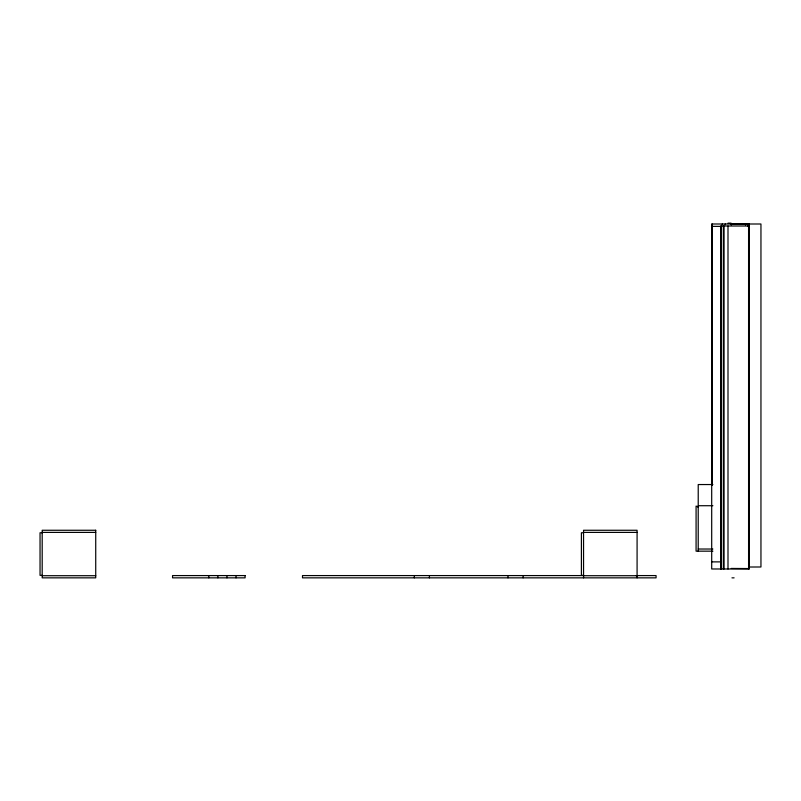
<?xml version="1.0" encoding="UTF-8"?>
<svg xmlns="http://www.w3.org/2000/svg" width="801" height="801" viewBox="0 0 801 801"><rect width="100%" height="100%" fill="white"/><g stroke="black" fill="none" stroke-linecap="round" stroke-linejoin="round"><path stroke-width="1.2" d="M720.98 226.002L720.98 568.98L720.98 226.002L749.055 226.002M723.353 568.98L723.353 226.002M724.064 568.98L724.064 226.002M731.203 225.001L731.203 224.05L749.055 224.05L749.055 567.018L760.95 566.988L760.95 224L711.699 224L711.699 568.98L749.055 569.02M727.999 223.149L731.093 223.149M711.699 226.373L721.531 226.373M712.87 484.545L698.222 484.545L698.222 551.168M698.222 505.721L712.89 505.721M42.193 532.395L95.73 532.395M583.549 532.395L637.085 532.395M42.193 532.755L40.05 532.755L40.05 575.348L42.193 575.348M583.549 532.755L581.406 532.755L581.406 575.348L583.549 575.348M698.222 549.025L712.89 549.025M712.89 551.168L696.079 551.168L696.079 506.082L698.222 507.153M711.699 561.881L721.531 561.881M731.203 568.44L749.055 568.56M583.749 575.579L302.508 575.579L302.508 577.851L656.069 577.851L656.069 575.579L636.064 575.579M42.193 575.709L95.73 575.709M583.549 575.709L637.085 575.709M731.964 577.851L734.106 577.851M749.055 224L749.055 569.02M748.575 224L748.575 568.98M747.623 224L747.623 226.503M745.481 224.05L745.481 225.001M727.999 226.002L727.999 568.98M725.255 224L725.255 224.751M722.282 224L722.282 224.751M712.169 224L712.169 485.446M637.085 577.851L637.085 530.262L583.549 530.262L583.549 577.851M523.103 575.579L523.103 577.851M507.994 575.579L507.994 577.851M429.426 575.579L429.426 577.851M414.317 575.579L414.317 577.851M236.025 575.579L236.025 577.851M226.963 575.579L226.963 577.851M217.892 575.579L217.892 577.851M208.831 575.579L208.831 577.851M95.73 530.262L42.193 530.262L42.193 577.851L95.73 577.851L95.73 530.262M245.096 575.579L172.565 575.579L172.565 577.851L245.096 577.851L245.096 575.579"/></g></svg>
